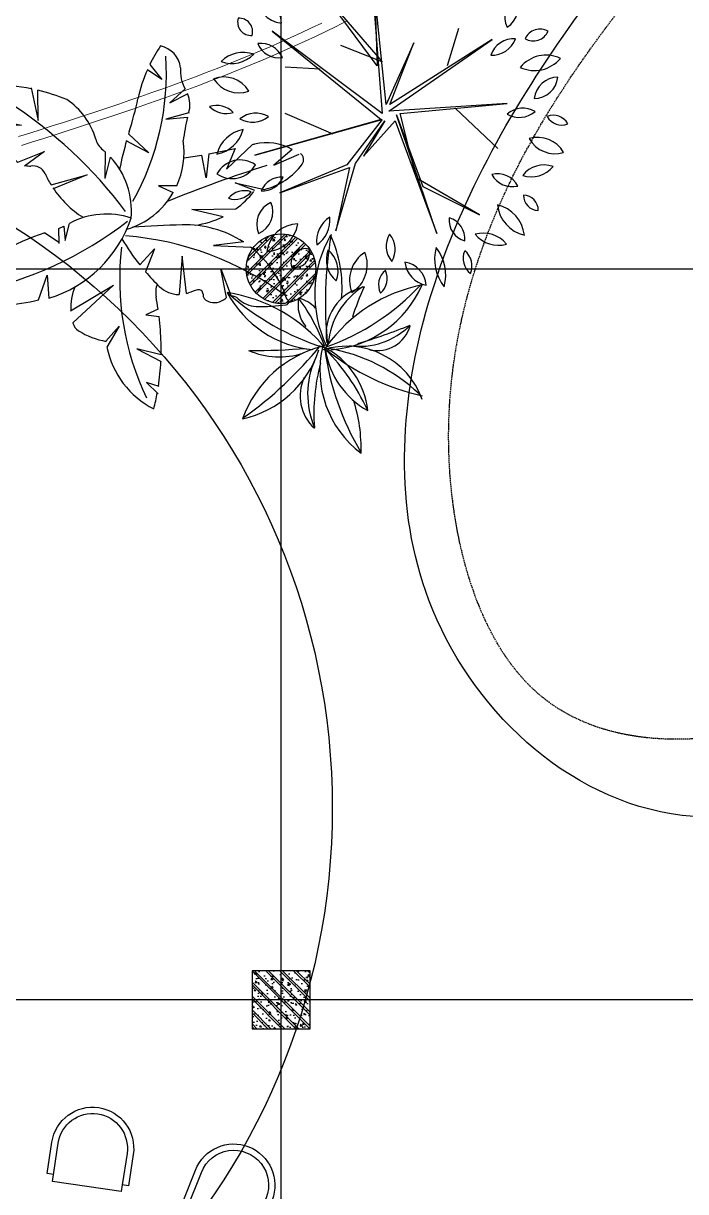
# Model space of a CAD drawing. Header units: millimetres. Extents: x -1030105 to 906887, y -616134 to 1220667.
# Drawn here: x -91212 to -85500, y 528141 to 538209 of the extents above; entities that cross this region are included whole.
import ezdxf
from ezdxf.enums import TextEntityAlignment as Align

# ---------------------------------------------------------------- set-up
doc = ezdxf.new("R2010")
doc.units = ezdxf.units.MM
doc.header["$MEASUREMENT"] = 0
doc.linetypes.add('CENTER', pattern=[2, 1.25, -0.25, 0.25, -0.25])
doc.linetypes.add('DASH', pattern=[0.35, 0.25, -0.1])
for name, color, linetype in [('A-Column', 4, 'Continuous'), ('A-Furniture', 143, 'Continuous'), ('A-Tree', 98, 'Continuous'), ('XR-BC-zColumn$0$LBC - BEACH CLUB - 240809 DG Rev$0$DA-WALL-PATT', 8, 'Continuous')]:
    doc.layers.add(name, color=color, linetype=linetype)
doc.layers.add('A-Door', color=33, linetype='Continuous', lineweight=9)
doc.styles.add('Arial_Bold', font='arialbd.ttf')

# ---------------------------------------------------------------- blocks, each defined once
blk = doc.blocks.new('Diningchair1')
at = {"linetype": 'Continuous'}
blk.add_lwpolyline([(3, -0.5994586622799405), (3.545454545454543, -0.5994586622803748), (3.545454545454543, -3.326731389552603, -1.000000000000042), (-3.545454545454543, -3.326731389552913), (-3.545454545454543, -0.5994586622804366), (-3, -0.5994586622804366), (-3, 0), (3, 0), (3, -3.326731389552853, -1.000000000000009), (-3, -3.326731389552913), (-3, -0.5994586622804366)], format="xyb", dxfattribs=at)
blk = doc.blocks.new('FUR')
at = {"layer": 'A-Furniture'}
blk.add_spline([(-33915.95049999998, 30607.97072861483), (-33944.45049999998, 30609.47072861483), (-37418.45049999998, 29101.97072861483), (-37726.45049999998, 27053.97072861483), (-37216.45049999998, 25232.97072861483), (-37626.45049999998, 21208.97072861483), (-38739.45049999998, 18856.47072861483), (-41860.0081210901, 14803.08198061958), (-43043.24408312602, 12422.28141322406), (-43017.45049999998, 9941.470728614833), (-40833.45049999998, 8086.970728614833), (-38106.95049999998, 9497.470728614833), (-38274.45049999998, 11476.47072861483), (-38397.80660422644, 13212.30405925063), (-37304.95049999998, 13750.47072861483), (-34499.95049999998, 13496.47072861483), (-32540.45049999998, 14865.47072861483), (-32373.95049999998, 19055.97072861483), (-32478.95049999998, 20125.47072861483), (-32317.95049999998, 21223.47072861483), (-30829.45049999998, 21995.47072861483), (-30221.95049999998, 22657.47072861483), (-30468.95049999998, 23962.47072861483), (-31626.45049999998, 24580.47072861483), (-32324.45049999998, 25527.47072861483), (-32040.45049999998, 28028.97072861483), (-32099.45049999998, 29098.47072861483), (-33294.95049999998, 30495.97072861483), (-33915.95049999998, 30607.97072861483)], degree=3, dxfattribs=at)
at = {"layer": 'A-Furniture', "color": 8, "linetype": 'DASH', "ltscale": 50}
blk.add_spline([(-36645.95049999999, 29577.47072861495), (-37284.45049999998, 28277.47072861483), (-36675.95049999998, 26341.97072861483), (-36462.95049999998, 23656.47072861483), (-37614.45049999998, 20052.97072861483), (-40425.45049999998, 16181.97072861483), (-42273.95049999998, 13633.47072861483), (-42830.45049999998, 10963.97072861483), (-42046.95049999998, 9111.970728614833), (-39697.45049999998, 8971.970728614833), (-38257.95049999998, 10282.47072861483), (-39333.95049999998, 12605.97072861483), (-37866.45049999998, 13928.97072861483), (-35697.95049999998, 13970.47072861483), (-34500.45049999998, 13942.47072861483), (-32415.95049999998, 18555.47072861483), (-32463.95049999998, 21915.47072861483), (-30662.95049999998, 22278.97072861483), (-30458.45049999998, 23386.97072861483), (-31963.45049999998, 24633.97072861483), (-33008.95049999998, 26389.97072861483), (-32199.45049999998, 28679.97072861483), (-33338.45049999998, 30307.97072861483), (-34838.45049999998, 30476.97072861483), (-36022.95049999998, 30096.47072861483), (-36645.95049999998, 29577.47072861483)], degree=3, dxfattribs=at)
blk.add_open_spline([(-56447.03599999993, -6097.049467972713), (-55194.80878073322, -4879.432741814177), (-50278.88373038909, -2284.573604768259), (-42421.47772418463, -5454.796933513135), (-32732.45049999998, -11254.02927138517), (-23301.95049999998, -9202.029271385167), (-18023.95049999998, -504.5292713851668), (-16595.45049999998, 8921.470728614833), (-19600.32320915881, 15918.27845925349), (-21321.18391267408, 18705.60147339047), (-21789.72381129679, 19344.96383619693)], degree=3, knots=[32574.7262056019, 32574.7262056019, 32574.7262056019, 32574.7262056019, 37697.74124470179, 48060.13185932349, 55585.25195803288, 69452.98974218499, 76151.42226405158, 84447.8370469563, 94470.7732435007, 98031.73488863441, 98031.73488863441, 98031.73488863441, 98031.73488863441], dxfattribs=at)
at = {"layer": 'A-Furniture', "xscale": 99.99999999999999, "yscale": 99.99999999999999, "zscale": 99.99999999999999}
for p, rotation in [((-45967.08392533188, 4888.768675958971), 171.5057559744546), ((-44822.1570543608, 4591.285482998122), 158.5252818329772)]:
    blk.add_blockref('Diningchair1', p, dxfattribs=dict(at, rotation=rotation))
blk = doc.blocks.new('TƯỜNG NÔI THẤT')
at = {"layer": 'A-Door', "ltscale": 10}
for points in [[(8580.879446118342, 30708.92006122763), (8493.135445245935, 30664.81368165521), (8404.841505398756, 30621.51810026367), (8316.014807661355, 30579.00867421634), (8226.672533118239, 30537.26076067635), (8136.831862853942, 30496.24971680727), (8046.509977952956, 30455.95089977223), (7955.724059499844, 30416.33966673445), (7864.491288579084, 30377.3913748574), (7772.828846275239, 30339.08138130431), (7680.753913672786, 30301.38504323841), (7588.283671856276, 30264.27771782305), (7495.435301910213, 30227.73476222157), (7402.225984919132, 30191.73153359722), (7308.672901967555, 30156.24338911334), (7214.793234139972, 30121.24568593316), (7120.604162520947, 30086.71378122002), (7026.122868194972, 30052.62303213729), (6931.366532246568, 30018.94879584806), (6836.352335760268, 29985.66642951581), (6741.097459820594, 29952.75129030377), (6645.619085512051, 29920.17873537529), (6549.934393919175, 29887.92412189348), (6454.060566126471, 29855.96280702192), (6358.014783218474, 29824.27014792373), (6261.81422627969, 29792.82150176226), (6165.476076394669, 29761.59222570073), (6069.017514647901, 29730.55767690251), (5972.455722123908, 29699.69321253092), (5875.807879907239, 29668.97418974922), (5779.091169082385, 29638.37596572062)], [(5755.045203167785, 29714.64668069989), (5851.669792123881, 29745.21617024648), (5948.203915206337, 29775.8995176726), (6044.630374474684, 29806.72128648125), (6140.931955386652, 29837.70593264932), (6237.091444744219, 29868.87789476768), (6333.091629349365, 29900.2616114273), (6428.915296004066, 29931.88152121904), (6524.545231510288, 29963.76206273388), (6619.964222669994, 29995.92767456255), (6715.155049226363, 30028.40278652415), (6810.100483390066, 30061.2117279456), (6904.783323378637, 30094.37876424775), (6999.186368969269, 30127.92815984029), (7093.292419939215, 30161.88417913311), (7187.084276065681, 30196.271086536), (7280.544737125892, 30231.11314645875), (7373.656601619237, 30266.43462277146), (7466.402661766231, 30302.25972240348), (7558.765794527542, 30338.6125478422), (7650.728901597598, 30375.51719057804), (7742.2748846709, 30412.99774210155), (7833.38664544186, 30451.07829390315), (7924.047085604965, 30489.78293747315), (8014.239106854642, 30529.1357643021), (8103.945605551111, 30569.16084432369), (8193.149594952862, 30609.88215292222), (8281.834213982802, 30651.32365418109), (8369.982604366363, 30693.5093131006)]]:
    blk.add_lwpolyline(points, dxfattribs=at)
blk = doc.blocks.new('C2')
at = {"layer": 'A-Tree', "color": 8}
for centre, radius, start, end in [((597.8066810533492, 647.4478162748856), 512.9644939609045, 150.2411395785226, 205.8089924024951), ((1840.520802863575, 614.663511470193), 1710.013328275341, 170.2399811561488, 186.1147769933549), ((-319.6332879893016, 679.0836772795301), 522.1291424384847, 354.3326332317999, 25.28039436258732), ((-394.1196820032856, -16.28424253803678), 678.7830739472802, 39.14999690914021, 81.38898289978646), ((119.8017681216515, 874.5129376781988), 467.1576890094693, 208.0484010644241, 264.6491229276512), ((339.0637494305702, 477.7074091385002), 205.6003621570023, 101.4267094931179, 190.9876748326544), ((-212.9250783589523, 1393.706720260845), 1033.274465553102, 289.6317747364299, 316.9415872008503), ((678.9583471508013, 29.49553686170839), 671.2071327478785, 101.2486208017848, 143.9898653391894), ((460.7013213895043, 408.7795932609588), 318.5844515836241, 121.9055202391609, 175.1858926215441), ((119.8017681216515, 874.5129376781988), 467.1576890094693, 274.4072576754843, 336.4430840679565), ((1238.200356553214, 234.6638037646771), 1039.70912533752, 154.6853166608095, 162.4500908880103), ((473.6763151883424, 1516.111589349457), 1152.672504959493, 228.5744525952278, 252.384215517872), ((161.3379898599887, 602.3140435382957), 148.8271279052569, 169.1166209036329, 218.9555886236376), ((-17.29247572167515, 489.9658467163681), 144.1551195271773, 42.83736663617832, 76.97863792041294), ((-675.6265686209008, 122.8727199833374), 857.8705761906325, 20.51383794556775, 36.02424014850644), ((278.738285768326, 727.5477068470209), 304.278219035058, 261.6388708216413, 315.6255062312309), ((-362.4759722851959, 2596.584024063079), 2251.977424759328, 286.3355012364549, 292.4150150611594), ((354.8739890010984, 551.3400760767981), 146.7974213737446, 257.3556793837414, 344.3532487187752), ((240.827546373308, -57.77903458592482), 496.9278064683223, 104.1284180658103, 160.1467714826719), ((-321.3298327564044, 547.7226396792103), 446.9018688599547, 282.2423311989974, 341.7320937913137), ((-1212.861913616427, 1507.635573408741), 1708.312600899444, 305.4463593761205, 320.7381539293926), ((-67.36023888764612, 715.2663625454297), 337.6292509965691, 246.7315023999685, 287.3970904032515), ((-189.9491252961816, 3449.078696529206), 3043.983831225277, 269.91002825064, 274.5019943887826), ((553.2720437054159, 318.8653606564039), 446.3301478634169, 166.3602607862572, 232.9473873304876), ((222.8508834598761, 78.65597689687274), 344.823888887098, 19.43419249484991, 107.435705152585), ((-34.96195786917815, 106.5881998699042), 350.9507541514024, 6.507278463115689, 62.36089659900944), ((1308.343660235485, 576.0264644791023), 1192.382886922759, 188.0958949225132, 210.722578142023), ((486.077814778153, 461.5422813013429), 359.2264137293816, 188.5552242675603, 241.3288961956136), ((-509.9640583559885, -226.3472040423658), 903.3571745151023, 24.75992225526024, 44.64727991474892), ((-319.6332879893016, 679.0836772795301), 522.1291424384847, 330.7697376170311, 331.9367160107736), ((776.6502670997143, 1214.233641913161), 1030.057604216278, 231.5416259423199, 257.1763624081367), ((18.22038746716134, -322.4153765899828), 747.4321797232111, 46.14831984268555, 80.37107364285058), ((423.9871086181593, 217.0607059827889), 369.8270333400882, 155.9892964331983, 202.8399613678449), ((921.5218744179001, 133.2178408322507), 840.488187284618, 165.0603950652925, 184.073746994936), ((207.7481049136404, 208.9563885416137), 186.2569995667042, 154.5275994809214, 228.0163014909153), ((-394.1196820032856, -16.28424253803678), 678.7830739472802, 358.2221592825441, 17.85830694949557)]:
    blk.add_arc(centre, radius, start, end, dxfattribs=at)
blk = doc.blocks.new('CAYMB 10')
at = {"layer": 'A-Tree', "color": 8}
for p, q in [((238.715650649654, 579.6182638052269), (176.2852105110796, 621.9426230803365)), ((186.5644689614419, 644.1267185458564), (238.715650649654, 579.6182638052269)), ((-325.4732582218421, 543.3802454902325), (-294.8787547032553, 403.6489095685538)), ((-294.8787547032553, 403.6489095685538), (-296.0700989094476, 533.3855430782423)), ((338.564589164569, 539.16627220792), (273.4787241728045, 478.8985422675032)), ((273.4787241728045, 478.8985422675032), (351.6973314038187, 519.0277307261131)), ((-504.6410117267806, 410.2891123816371), (-367.1667000502202, 382.5110154846916)), ((354.6887124035857, 436.4759908806882), (256.0971874112147, 409.436666262045)), ((256.0971874112147, 409.436666262045), (349.4150796181493, 417.0474113345845)), ((-367.1667000502202, 382.5110154846916), (-497.7112205417216, 381.2806026079925)), ((183.0947374099342, 263.5667217111913), (84.90115182858426, 315.0707048501936)), ((95.00687250689953, 345.8953323567985), (183.0947374099342, 263.5667217111913)), ((-382.8970907971379, 224.2380090198712), (-266.6688206082326, 269.7755907949759)), ((-266.6688206082326, 269.7755907949759), (-353.1145183928893, 206.6125474648434)), ((-5.726964698173106, 153.5171867363388), (-4.586229609965812, 268.6250645958353)), ((429.9125403692451, 155.9008114330354), (410.6450369797385, 254.5554818508099)), ((441.2394350631512, 260.0119577894802), (429.9125403692451, 155.9008114330354)), ((516.8202095194138, 194.1048419061699), (628.9105254643946, 299.2352224754868)), ((555.2693992947607, 282.7517265723436), (516.8202095194138, 194.1048419061699)), ((800.4230135336256, 279.0056476828177), (721.9223257167323, 211.4703137571923)), ((721.9223257167323, 211.4703137571923), (830.1820690810855, 258.7901719139772)), ((-5.726964698173106, 153.5171867363388), (16.58627978124423, 245.8723320083227)), ((-239.0395701728121, 125.7578780322219), (-83.30427484225947, 169.3706028317101)), ((-83.30427484225947, 169.3706028317101), (-230.1945371221227, 108.2228984822286)), ((224.8104241719266, 121.1698715304956), (287.8681593717483, 92.92873885919107)), ((302.5589965510007, 121.1698715304956), (224.8104241719266, 121.1698715304956)), ((639.1660111839155, 102.2385455899639), (555.0595933263976, 135.0622490113601)), ((555.0595933263976, 135.0622490113601), (681.5390205197909, 106.4200763733825)), ((367.3390138906543, 20.45014999277191), (557.821376568143, 22.51869702967815)), ((502.3600309251924, -11.08403195551364), (367.3390138906543, 20.45014999277191)), ((-178.1426882858214, -114.288502944808), (-159.5715427216055, -40.07258242834359)), ((-204.9676791954407, -122.5347193139023), (-266.8714977428608, -81.30365087109385)), ((-204.9676791954407, -61.71889313741121), (-183.3013383952493, -52.44190028059529)), ((-204.196477882826, -127.3310654973029), (-204.9676791954407, -61.71889313741121)), ((-183.3013383952493, -52.44190028059529), (-178.1426882858214, -114.288502944808)), ((143.0218579590146, -218.2304025689373), (207.4288874103659, -149.7314513499732)), ((207.4288874103659, -149.7314513499732), (167.9309039485815, -248.3851391418721)), ((592.8495588197547, -119.3980054862914), (461.1993036085332, -135.8390776687302)), ((461.1993036085332, -135.8390776687302), (620.7195718503935, -142.2139893168933)), ((325.6233271286619, -180.9892968822387), (312.6852061285172, -346.4441596715478)), ((344.8166955182969, -342.6124404388829), (325.6233271286619, -180.9892968822387)), ((492.4860668478213, -236.5587992064538), (537.8115905059676, -353.2512321577524)), ((517.8181643989083, -359.7277302780421), (492.4860668478213, -236.5587992064538)), ((-292.6647569071356, -369.9211299706367), (-256.5541889067972, -263.7511294005672)), ((-256.5541889067972, -263.7511294005672), (-248.3003521786304, -362.705690089264)), ((-154.7948591960012, -416.325845527288), (30.13723149732687, -306.0206752118538)), ((30.13723149732687, -306.0206752118538), (-145.4918600437231, -469.1739831443992)), ((222.3969005242834, -408.9304565185448), (169.1895109322213, -434.5251517113065)), ((169.1895109322213, -434.5251517113065), (226.6550938068394, -441.4842379083857)), ((-3.263954783440568, -548.2255597366602), (54.47138149777311, -483.1484652950312)), ((54.47138149777311, -483.1484652950312), (2.097332070159609, -573.529118141334)), ((130.9501344540622, -580.3950924625387), (235.0827775355865, -635.3031904057134)), ((235.6481149397878, -606.5453954523546), (130.9501344540622, -580.3950924625387)), ((172.6658212160692, -726.2650370134506), (223.3993703480519, -774.2839783391682)), ((227.2855263771635, -743.4153645457118), (172.6658212160692, -726.2650370134506))]:
    blk.add_line(p, q, dxfattribs=at)
for centre, radius, start, end in [((779.4988287719461, 355.9101373694721), 659.2722902632004, 146.0189635815314, 154.0763021309827), ((209.9180833415012, 616.2268724779133), 110.5597618613785, 7.543113912344272, 78.04736568714452), ((-871.4777567913261, 608.5862301258021), 1129.855552588643, 330.67245302648, 3.641032922973614), ((779.4988287719461, 355.9101373694721), 659.2722902632004, 156.201305661175, 167.6168316650024), ((478.4198393823172, 616.0173225902254), 159.5793688367412, 174.706298392514, 208.7889803306433), ((-221.7666346176411, 462.5324904182926), 287.6582760387117, 161.2205659913778, 190.4639080002395), ((-484.4715234372707, -269.5221160924993), 824.7155909276798, 78.82497402445534, 90.66972910121446), ((-484.4715234372707, -269.5221160924993), 824.7155909276798, 67.69490835147803, 76.79451232428683), ((236.755102414405, 470.2114022054593), 122.6638091375199, 344.0084059050306, 22.93603431214617), ((-1459.690843628166, -1138.771680419974), 1923.468895043192, 36.70351893037481, 57.46954700200074), ((-338.8007119102695, 239.5967835061019), 304.0756695246674, 15.84499370040856, 56.61069613927844), ((-1542.902939352862, 865.8081009959569), 1718.446344457842, 342.7300337644285, 347.6168316650025), ((1039.005968139434, 240.2970391763374), 711.882214688397, 165.6238916327764, 173.8497337395827), ((1039.005968139434, 240.2970391763374), 711.882214688397, 164.0084059050306, 164.110091381332), ((-221.7666346176411, 462.5324904182926), 287.6582760387117, 196.4070659168597, 234.1870524300158), ((1704.152454995899, -143.6701514924644), 1681.908795261614, 162.7300337644285, 163.0792001669171), ((41.96888153787586, 347.6667464350467), 91.73312292712151, 195.8449937004085, 230.5605807165402), ((1704.152454995899, -143.6701514924644), 1681.908795261614, 164.0749999253743, 168.4283775462131), ((-12.67507818593003, 267.2108032992692), 347.4197398351678, 335.1427602876785, 8.16711169028393), ((690.6355624774296, 85.37655267835362), 222.5882091254535, 60.44681838818225, 103.548294695203), ((-231.766255730181, 14.88319813268026), 339.1680436945305, 47.95141662230789, 50.56058071654016), ((-209.9366539784678, 3822.649371958105), 3621.659239046866, 278.6352431112115, 279.8664868686059), ((-209.9366539784678, 3822.649371958105), 3621.659239046866, 280.358138861941, 282.1977283526998), ((-209.9366539784678, 3822.649371958105), 3621.659239046866, 283.3980360557906, 283.548294695203), ((817.511440649323, 234.4921467081294), 32.59454687060725, 323.1476556933032, 55.43795290225658), ((-320.7347799850104, 322.0762417442747), 115.8636308787558, 233.2324526345538, 237.5887007438244), ((-320.7347799850104, 322.0762417442747), 115.8636308787558, 255.9290285283741, 267.0909563796757), ((-315.6195761270646, 151.8575429006014), 55.60237919803038, 24.20546519525691, 101.4053945023518), ((-231.766255730181, 14.88319813268026), 339.1680436945305, 354.6007765778234, 42.92545712248191), ((2261.033439234685, -4819.460737201036), 5267.70064518032, 107.3413043199353, 112.3058230292931), ((607.9519777596288, 391.5614522692631), 294.4837128093322, 284.4707032040494, 323.1476556933032), ((128.8901085334655, 351.6790820074966), 431.7552997689148, 204.2054651952569, 211.5513251737923), ((128.8901085334655, 351.6790820074966), 431.7552997689148, 213.4357366631786, 237.8386598974236), ((-12.67507818593003, 267.2108032992692), 347.4197398351678, 286.683821417299, 329.8909765086365), ((329.4013005118468, 336.9554401499918), 388.6466217139611, 305.996232287867, 321.8459668997995), ((0, -337.7482491607079), 337.7482491607315, 71.72741072522271, 118.1939077791721), ((-895.072876284481, 1238.599255244713), 1606.842570017603, 281.5142955742673, 307.8151157708742), ((-406.6215687962249, 153.821227927343), 540.2459298013857, 287.0408817533136, 341.5637966210982), ((483.4170424840122, -5395.586750178481), 5351.501479308205, 91.68041618368886, 93.97711696796304), ((339.9329093026463, -504.7281531734043), 458.5386230856771, 57.07131363646801, 91.68041618368886), ((329.4013005118468, 336.9554401499918), 388.6466217139611, 277.773074949076, 296.4251469481378), ((-8.812954175969935, -908.2365988525562), 866.563070171323, 107.2231083180989, 135.0206824451704), ((-19.67628685309319, -1417.423136411293), 1327.183343981249, 53.45551872566639, 85.59402888639943), ((1238.604113080713, -281.7090184199624), 1181.896966314566, 173.2496747741793, 205.5926878717474), ((915.3737261515053, 394.3985224193311), 985.8202716685598, 210.5658740579717, 218.4214248434757), ((339.9329093026463, -504.7281531734043), 458.5386230856771, 17.51489595105737, 52.24029725564014), ((915.3737261515053, 394.3985224193311), 985.8202716685598, 220.69477463243, 225.7555748056288), ((-587.1989607803844, -330.2680094094248), 48.89684057720707, 135.0206824451704, 258.4069812984008), ((312.6159168867161, -337.5196654610336), 100.6384510239315, 159.0815244804994, 190.5200611703198), ((79.12071815130184, -404.8095753640519), 233.6527065375773, 157.0771258813028, 182.7473181073303), ((312.7370421675732, -224.3457737795543), 122.0983968953165, 225.7555748056288, 269.9756754678196), ((312.7370421675732, -224.3457737795543), 122.0983968953165, 285.2068583583672, 289.7368665715742), ((651.7176895141893, -1169.165985498577), 881.6909792928842, 107.1012602260706, 109.7368665715743), ((397.8620837506605, -344.0600182445487), 18.41667423347537, 357.8127589799344, 107.1012602260706), ((448.4678145552462, -345.9928085939027), 32.22595276001595, 177.8127589799344, 248.0460523007279), ((-462.6810181882756, 308.0949123103055), 699.0073552476517, 259.5557244193585, 284.0769776521867), ((-1074.81847715273, -595.1679378441186), 1310.515980647398, 8.169963742111003, 10.52006117031982), ((464.4035032119573, -306.4591387975961), 74.85056091692964, 248.0460523007279, 310.8614180743947), ((539.8669704514614, -393.6951788552105), 40.49614069499967, 122.9882373665325, 130.8614180743947), ((539.8669704514614, -393.6951788552105), 40.49614069499967, 45.32380455527569, 92.90929492024217), ((648.6469490672171, -283.678668439039), 114.2188111092727, 225.3238045552756, 268.3173632320293), ((667.6692234594229, 363.8661339700921), 762.0429524085476, 268.3173632320293, 278.1257358594557), ((773.6529619407229, -378.4241003859788), 12.22474454553995, 278.1257358594557, 73.06873538917671), ((-1074.81847715273, -595.1679378441186), 1310.515980647398, 1.755641354297249, 6.734550152070574), ((79.12071815130184, -404.8095753640519), 233.6527065375773, 195.9900497176004, 196.058939603915), ((-89.8212527618889, -453.44103992905), 57.85051974295094, 196.058939603915, 237.7317177395325), ((56.72459466154396, -221.3440656791208), 332.3403936053967, 237.7317177395325, 259.8030533806472), ((379.0376141950837, -497.4245712160482), 384.5463279646863, 191.4146135001872, 242.8877097801719), ((-768.0439603001578, -588.8147328672349), 1003.695456758675, 358.9899712243594, 1.929659337987232), ((-768.0439603001578, -588.8147328672349), 1003.695456758675, 351.2018494907206, 357.3602215140918), ((-768.0439603001578, -588.8147328672349), 1003.695456758675, 345.5238759625545, 349.5865213171726)]:
    blk.add_arc(centre, radius, start, end, dxfattribs=at)
blk = doc.blocks.new('12PPLT11')
at = {"color": 0, "linetype": 'ByBlock'}
for p, q in [((-0.04409608227797435, 0.3483338719713629), (-0.0159519989446153, -0.0034782946952987)), ((-0.03706008227789681, 0.334261371971337), (-0.03002408227791875, 0.127864871971326)), ((-0.005397998944658866, 0.02114853863798771), (-0.03706008227789681, 0.334261371971337)), ((-0.1695719156113071, 0.3166707053046594), (-0.0159519989446153, 0.1384192053046434)), ((-0.03002408227791875, 0.127864871971326), (-0.1695719156113071, 0.3166707053046594)), ((0.1635491677220671, 0.1290376219713494), (0.1940385843887569, 0.2310631219712889)), ((-0.3185010822779759, 0.2228541219713236), (-0.01946999894460077, -0.01989621136198139)), ((-0.0159519989446153, -0.0034782946952987), (-0.3185010822779759, 0.2228541219713236)), ((0.001638084388794425, 0.003557955304671623), (0.2865970843887453, 0.200572705304694)), ((0.2865970843887453, 0.200572705304694), (0.005156084388772797, 0.02114853863798771)), ((-0.0159519989446153, 0.1384192053046434), (-0.1297010822779612, 0.1841547886379828)), ((0.07082566772203336, 0.19119103863801), (-0.005397998944658866, 0.02114853863798771)), ((0.005156084388772797, 0.02114853863798771), (0.07082566772203336, 0.19119103863801)), ((-0.1870794156112652, 0.1184832053046989), (-0.283238415611315, 0.1243467886380358)), ((0.3276405010553916, 0.02466662197130631), (0.001638084388794425, 0.003557955304671623)), ((0.03330016772201816, -0.0034782946952987), (0.3276405010553916, 0.02466662197130631)), ((0.1846572510553486, 0.01176687197136062), (0.3019243343886799, -0.0996402946953765)), ((-0.3665805822779404, -0.1172309613619973), (-0.0159519989446153, -0.01989621136198139)), ((-0.01946999894460077, -0.01989621136198139), (-0.3665805822779404, -0.1172309613619973)), ((-0.1507265822779047, -0.05976829469537392), (-0.283238415611315, -0.0034782946952987)), ((-0.0159519989446153, -0.01989621136198139), (-0.1132836656112204, -0.1442032113619689)), ((-0.08983024894462233, -0.1406850446953172), (-0.008915998944651449, -0.02341437802863311)), ((-0.0675494989445724, -0.1207490446953727), (0.01922808438871471, -0.02341437802863311)), ((-0.008915998944651449, -0.02341437802863311), (-0.0675494989445724, -0.1207490446953727)), ((0.01922808438871471, -0.02341437802863311), (0.1341498343887295, -0.3330090446953307)), ((0.02274616772206173, -0.006996461362007267), (0.09545175105541404, -0.2040112946953059)), ((0.1341498343887295, -0.3330090446953307), (0.02274616772206173, -0.006996461362007267)), ((0.0778616677221251, -0.1805571280286813), (0.03330016772201816, -0.0034782946952987)), ((-0.1132836656112204, -0.1442032113619689), (-0.2973929989445878, -0.2216018780286504)), ((-0.2973929989445878, -0.2216018780286504), (-0.1062476656112494, -0.1512394613619676)), ((-0.1437730822779031, -0.3259727946953035), (-0.08983024894462233, -0.1406850446953172)), ((-0.1062476656112494, -0.1512394613619676), (-0.1437730822779031, -0.3259727946953035)), ((0.2514169177220467, -0.2814099613620158), (0.0778616677221251, -0.1805571280286813)), ((0.09545175105541404, -0.2040112946953059), (0.2514169177220467, -0.2814099613620158))]:
    blk.add_line(p, q, dxfattribs=at)
for centre, radius, start, end in [((0.05434758438878617, 0.4430904553046844), 0.05243733333333332, 125.4093320015279, 202.7100879987564), ((-0.024407165611251, 0.4655842053046513), 0.05243733333333332, 305.409332001528, 22.71008799875637), ((-0.08176558227796704, 0.420931788638029), 0.08348141666666667, 149.4737229994703, 231.7585849989431), ((-0.2053491656113238, 0.3977677053046307), 0.08348141666666667, 329.4737229994703, 51.7585849989431), ((-0.02436366561131109, 0.4785027053046633), 0.08172058333333332, 192.3059549989146, 259.6848969995538), ((-0.1188395822779285, 0.3806856219713097), 0.08172058333333332, 12.30595499891467, 79.68489699955371), ((0.1814316677221086, 0.3992276219713347), 0.1137750833333333, 133.8116859996644, 194.3077339994046), ((-0.007579748944635867, 0.4532126219713177), 0.1137750833333333, 313.8116859996644, 14.3077339994046), ((0.2617562510554379, 0.4217917886380178), 0.1143496666666667, 163.4642289982347, 212.7905639989496), ((0.05600716772210035, 0.3924089553046883), 0.1143496666666667, 343.4642289982347, 32.79056399894964), ((-0.1878847489446116, 0.4071567053046294), 0.04510308333333333, 146.8150689989245, 244.0193430010408), ((-0.2453901656112905, 0.3912984553046215), 0.04510308333333333, 326.8150689989245, 64.01934300104078), ((0.04495741772211659, 0.3605282886380223), 0.06638033333333333, 145.5247849991495, 220.8327339997949), ((-0.05998941561131232, 0.3546998719712917), 0.06638033333333333, 325.5247849991495, 40.83273399979491), ((0.200975001055447, 0.4205376219713344), 0.0671975, 284.1003569999932, 348.4650159990404), ((0.2831860843887171, 0.3419275386379752), 0.0671975, 104.1003569999932, 168.4650159990404), ((0.3598354177220173, 0.250708288638009), 0.1178019166666666, 100.3005050002654, 160.4476489979855), ((0.2277621677220623, 0.40603612197134), 0.1178019166666666, 280.3005050002654, 340.4476489979855), ((-0.2833924156112744, 0.3263592886380025), 0.081791, 183.318928997754, 263.1903649993824), ((-0.3747442489445802, 0.2404101219713652), 0.081791, 3.318928997754036, 83.1903649993824), ((-0.2939323322779117, 0.2921076219713541), 0.05821033333333332, 25.45365099960478, 116.6851970002433), ((-0.2675138322779276, 0.3691355386380337), 0.05821033333333332, 205.4536509996048, 296.6851970002433), ((-0.1574909156112199, 0.326555455304657), 0.05570899999999999, 168.8066020017208, 257.6390980000355), ((-0.224065748944561, 0.2829521219713342), 0.05570899999999999, 348.8066020017208, 77.6390980000354), ((0.2086239177220932, 0.2974604553047016), 0.05733175, 103.8913860003663, 198.9039470001594), ((0.1406201677220906, 0.3345408719713419), 0.05733175, 283.8913860003663, 18.90394700015941), ((0.3845051677220681, 0.2631555386379887), 0.06404974999999999, 122.5817349989141, 207.1799880000926), ((0.2930371677221117, 0.2878682053046759), 0.06404974999999999, 302.5817349989142, 27.17998800009267), ((-0.3769142489445656, 0.2481650386380068), 0.03687258333333333, 163.4933460002688, 274.4697340005599), ((-0.409393665611212, 0.2218811219713643), 0.03687258333333333, 343.4933460002688, 94.46973400055995), ((0.4176426677220206, 0.1840275386380199), 0.04460749999999999, 59.98145399876235, 155.6675900021344), ((0.3454191677220635, 0.1362267886379982), 0.06633966666666666, 86.02821899989966, 161.3697620011935), ((0.2871507510553784, 0.2235999553046781), 0.06633966666666666, 266.0282189998997, 341.3697620011936), ((0.399313917722111, 0.2410311219713037), 0.04460749999999999, 239.9814539987623, 335.6675900021344), ((-0.3989077489445663, 0.08020112197135632), 0.08471958333333332, 69.72013800043797, 135.6489100009364), ((-0.3491485822779623, 0.1264337886379963), 0.06314383333333333, 22.57230599832171, 98.33354300052417), ((-0.2999935822779207, 0.213148538637995), 0.06314383333333333, 202.5723059983217, 278.3335430005242), ((-0.4301238322778929, 0.2188924553046832), 0.08471958333333332, 249.720138000438, 315.6489100009364), ((0.4344767510553993, 0.0653373719713386), 0.09187275, 64.73526299976963, 140.5781150001319), ((0.4027173343887398, 0.2067636219713336), 0.09187275, 244.7352629997696, 320.5781150001318), ((-0.4516179989445845, 0.01732262197131718), 0.07996766666666667, 30.9482359987117, 110.5783939994005), ((0.4672332510553971, 0.03076528863800831), 0.06592175, 90.25287399973678, 173.5220829983265), ((0.4014415010553876, 0.1041237053046871), 0.06592175, 270.2528739997368, 353.5220829983265), ((-0.4111429156113218, 0.1333121219713576), 0.07996766666666667, 210.9482359987117, 290.5783939994005), ((-0.4458463322779451, 0.05967703863802853), 0.06300191666666666, 224.2576500004793, 288.5926609999777), ((-0.4708814156113021, -0.04400487802865882), 0.06300191666666666, 44.25765000047925, 108.5926609999777), ((0.3703698343887254, -0.05344996136199143), 0.06502333333333332, 58.87476399947934, 131.2135239983133), ((0.3611393343887812, 0.05112703863801471), 0.06502333333333332, 238.8747639994794, 311.2135239983133), ((-0.3733484989445515, 0.04283153863798361), 0.06992266666666666, 240.5094850007264, 309.2919899988486), ((-0.3634898322778781, -0.07214696136196608), 0.06992266666666666, 60.50948500072646, 129.2919899988486), ((0.4770610843887724, 0.009814455304649528), 0.04464991666666666, 208.1981359996358, 292.1917869995008), ((0.4545749177220912, -0.05262612802863487), 0.04464991666666666, 28.19813599963577, 112.1917869995009), ((-0.3813518322779075, -0.1379567946952989), 0.09234183333333335, 100.8761590000109, 165.4479129982681), ((-0.4881549156112897, -0.02407187802867838), 0.09234183333333335, 280.8761590000109, 345.447912998268), ((0.4592742510553762, -0.03232529469534029), 0.08137058333333333, 209.1951969987626, 286.7189009994869), ((0.4116491677220964, -0.1499477113620458), 0.08137058333333333, 29.19519699876264, 106.7189009994869), ((-0.4068282489446347, -0.2036111280286832), 0.07279833333333333, 54.97446300017218, 151.3792250010594), ((-0.4289492489446047, -0.109125711361969), 0.07279833333333333, 234.9744630001721, 331.3792250010594), ((0.4293947510553835, -0.2198573780286779), 0.07530733333333332, 71.37116599942652, 141.7535400009083), ((0.3943076677220461, -0.1018769613620236), 0.07530733333333332, 251.3711659994265, 321.7535400009083), ((-0.3462229156112855, -0.1535553780286705), 0.06249758333333334, 267.1724340003306, 337.236468999614), ((-0.2916762489445546, -0.2401590446953321), 0.06249758333333334, 87.17243400033057, 157.236468999614), ((0.3003038343887283, -0.2335269613619744), 0.06442966666666666, 28.80716499953392, 103.9198800004392), ((0.3412605843886993, -0.1399431280286763), 0.06442966666666666, 208.8071649995339, 283.9198800004392), ((-0.3944963322779813, -0.2736659613620134), 0.05835274999999999, 71.81924599980185, 140.0817599987332), ((-0.421043582277882, -0.1807817113619876), 0.05835274999999999, 251.8192459998019, 320.0817599987332), ((-0.296434582277918, -0.307076711362015), 0.06498733333333333, 113.47529200124, 203.4559599996687), ((-0.3819396656112986, -0.2733360446953554), 0.06498733333333333, 293.47529200124, 23.45595999966874), ((0.396700584388789, -0.2431779613619938), 0.0967875, 186.54868600067, 256.8911319995395), ((0.2785930010553557, -0.3484816280286509), 0.0967875, 6.54868600067002, 76.89113199953944), ((0.4147226677221241, -0.2277722946953702), 0.04222583333333333, 179.2557220021193, 267.6286589995032), ((0.3707532510553548, -0.2694134613619781), 0.04222583333333333, 359.2557220021192, 87.62865899950317), ((-0.1170221656112673, -0.3550754613619915), 0.07992766666666666, 122.8873140000795, 186.7253339983677), ((-0.2397997489446198, -0.2973172946953753), 0.07992766666666666, 302.8873140000795, 6.725333998367705), ((-0.3360968322779172, -0.2936292946953358), 0.08883749999999999, 271.6327640001786, 352.0267889979866), ((-0.2455868322779224, -0.3947534613619723), 0.08883749999999999, 91.63276400017855, 172.0267889979866), ((0.2261086677220874, -0.2966867113619855), 0.05859191666666665, 173.6499809978664, 254.651444999303), ((0.1523675010554371, -0.346708544695332), 0.05859191666666665, 353.6499809978664, 74.651444999303), ((0.05743191772206302, -0.3677345446953382), 0.06279416666666666, 148.7876610017853, 221.5977109985612), ((-0.0432319156112726, -0.3768827113619864), 0.06279416666666666, 328.7876610017854, 41.5977109985612), ((0.3027370010554549, -0.2848042946953342), 0.08059875, 218.6962139995009, 286.2415449998232), ((0.2623744177220715, -0.4125760446952995), 0.08059875, 38.6962139995009, 106.2415449998232), ((-0.2261904989445611, -0.4156024613619707), 0.04104691666666667, 76.54190600001937, 193.4774259998473), ((-0.2565539989445824, -0.3852491280286472), 0.04104691666666667, 256.5419060000193, 13.4774259998473), ((-0.09402816561123473, -0.4049786280286582), 0.07587533333333334, 159.1169870000139, 230.3606239999304), ((-0.2133241656113043, -0.4363617113620251), 0.07587533333333334, 339.1169870000139, 50.36062399993038), ((-0.01558799894461771, -0.4613768780286875), 0.09055483333333332, 122.1169889999252, 201.7275270020464), ((-0.147852748944608, -0.4182029613620273), 0.09055483333333332, 302.1169889999251, 21.72752700204642), ((0.2511479177220437, -0.4026752113620091), 0.1233375833333333, 165.2071099987095, 218.3217489999709), ((0.0351348343887139, -0.4476627113619998), 0.1233375833333333, 345.2071099987095, 38.32174899997089), ((0.2598737510553448, -0.4013252113620354), 0.05361883333333333, 156.775419000459, 231.2879719996091), ((0.1770663343887691, -0.4220201280286631), 0.05361883333333333, 336.7754190004591, 51.28797199960912), ((0.1166494177221082, -0.4051363780286863), 0.07050225, 185.3195600014627, 260.4189679995899), ((0.03471625105544263, -0.4811915446953492), 0.07050225, 5.319560001462722, 80.41896799958994), ((0.02581150105539365, -0.4742419613620257), 0.05212266666666666, 129.7475050001382, 206.0709009984855), ((-0.05433524894465336, -0.457073461361972), 0.05212266666666666, 309.7475050001382, 26.07090099848551)]:
    blk.add_arc(centre, radius, start, end, dxfattribs=at)
blk = doc.blocks.new('CÂY')
at = {"layer": 'A-Tree', "color": 8, "ltscale": 10}
for name, p, xscale, yscale, zscale in [('12PPLT11', (1127.402831357016, 28331.04690458707), 3136, 3136, 3136), ('CAYMB 10', (-1301.025668890259, 27454.22111313976), 2, 2, 2), ('C2', (325.3208911623078, 25468.30491741677), 2, 2, 2)]:
    blk.add_blockref(name, p, dxfattribs=dict(at, xscale=xscale, yscale=yscale, zscale=zscale))
blk = doc.blocks.new('BỐ TRÍ LAY OUT')
at = {"layer": 'A-Door', "color": 3}
blk.add_blockref('TƯỜNG NÔI THẤT', (-3527.35200127693, 2876.376295813126), dxfattribs=at)
at = {"layer": 'A-Furniture', "color": 3}
for name, p in [('CÂY', (4286.75486311756, 4469.288343299762)), ('FUR', (48783.7433631176, 18654.71482977469))]:
    blk.add_blockref(name, p, dxfattribs=at)
blk = doc.blocks.new('*U1486')
at = {"color": 8, "linetype": 'CENTER', "ltscale": 500}
blk.add_line((-6392.643045294039, 7811.817619178139), (-6055.4829418041, 7811.817619178139), dxfattribs=at)
at = {"style": 'Arial_Bold'}
blk.add_attdef('TRUC', text='', height=2.5, dxfattribs=at).set_placement((-6401.947800032925, 7811.817619178007), align=Align.MIDDLE_CENTER)
blk = doc.blocks.new('*U1487')
at = {"color": 8, "linetype": 'CENTER', "ltscale": 500}
blk.add_line((-6401.947800033063, 7821.122373916886), (-6401.947800033064, 8224.897619178022), dxfattribs=at)
at = {"style": 'Arial_Bold'}
blk.add_attdef('TRUC', text='', height=2.5, dxfattribs=at).set_placement((-6401.947800032925, 7811.817619178007), align=Align.MIDDLE_CENTER)
blk = doc.blocks.new('TRỤC')
at = {"color": 0, "xscale": 199.9999999999901, "yscale": 199.9999999999901, "zscale": 199.9999999999901}
for name, p in [('*U1487', (1292989.560006554, -1575802.327948784)), ('*U1486', (1270336.330398289, -1530863.52383555)), ('*U1486', (1270336.330398289, -1537162.025534922))]:
    blk.add_blockref(name, p, dxfattribs=at)
blk = doc.blocks.new('KIẾN TRÚC')
h = blk.add_hatch(color=9)
h.dxf.hatch_style = 1
edge = h.paths.add_edge_path(flags=16)
edge.add_line((62281.95049999998, 27412.02927138517), (55232.82389649404, 27412.02927138505))
edge.add_arc((32545.50878812408, 30716.66293956665), 22926.72829924391, 284.53695158247865, 351.7125813344091, ccw=False)
edge.add_line((38300.21700792988, 8523.911784915952), (13217.51784992669, 8523.911784910597))
edge.add_arc((23753.10182550838, 24110.84943410289), 18813.58963585476, 227.7677182561868, 235.9442986410003, ccw=False)
edge.add_arc((7788.819823088517, 12733.3910908635), 4187.039666959467, 236.0590124962323, 322.4360737019827, ccw=False)
edge.add_arc((13873.5970987339, 18503.25729619298), 12505.26566685072, 190.8327360748526, 227.6605687844487, ccw=False)
edge.add_arc((25477.52443721271, 20792.18331255531), 24332.69085544715, 180.6832153365221, 190.991126688788, ccw=False)
edge.add_arc((3282.93561756362, 20557.21277457592), 2137.084471138149, 101.08076224722828, 181.479400931386, ccw=False)
edge.add_line((2872.204064266523, 22654.45611475036), (4986.06665855035, 23013.11448664329))
edge.add_arc((28039.69241930227, 24288.4119512235), 23088.87273861522, 153.2014320220877, 183.1663029992741, ccw=False)
edge.add_arc((10232.26976538847, 40544.64471371844), 6483.106001901682, 182.8401094538115, 244.3962742115525, ccw=False)
edge.add_arc((-6425.00274742386, 39970.86676714511), 10185.26120742048, 1.420812516492314, 26.70695635716553)
edge.add_arc((10590.58143904217, 49414.25633883046), 9292.69259551461, 144.7133172211654, 211.5754885360199, ccw=False)
edge.add_arc((-12326.15115191392, 64090.21360378864), 17935.64217367859, 328.7375359512051, 356.1899532233969)
edge.add_arc((16735.32676788772, 62308.59922571364), 11181.04393981935, 84.1243873636841, 176.9761863570094, ccw=False)
edge.add_arc((20708.98128665387, 99752.52490135818), 26473.21942281876, 263.8653720447036, 288.4869561324928)
edge.add_arc((35667.35201082098, 54479.70646712999), 21207.13938727637, 73.35106851793267, 108.03023985438841, ccw=False)
edge.add_arc((44765.46109434243, 84516.17499720305), 10177.42256554817, 252.7258710955127, 285.7130125077479)
edge.add_arc((49658.99676799333, 68415.98596348311), 6655.601145545619, 49.49953772748103, 108.7311152981473, ccw=False)
edge.add_arc((48035.04809900769, 66009.84854850778), 9545.540963997893, -2.328829575281418, 51.46764420018991, ccw=False)
edge.add_line((57572.70516659174, 65621.96975748474), (49483.50000000001, 65623.9117849106))
edge.add_line((49483.50000000001, 65623.9117849106), (62281.95049999965, 65623.9117849191))
edge.add_line((62281.95049999965, 65623.9117849191), (62281.95049999998, 27412.02927138517))
h.paths.add_polyline_path([(0, 77895.5), (64428.50000000001, 77895.5), (64428.50000000001, -0.577250000089407), (-1.792749999687658, 0.577250000089407)])
at = {"color": 3}
blk.add_blockref('TRỤC', (5188.757962470409, 8718.304113260703), dxfattribs=at)
blk = doc.blocks.new('*U1464')
at = {"layer": 'XR-BC-zColumn$0$LBC - BEACH CLUB - 240809 DG Rev$0$DA-WALL-PATT'}
h = blk.add_hatch(dxfattribs=at)
h.set_pattern_fill('1BT-01', color=256, scale=20, pattern_type=2)
h.set_pattern_definition([(49.99999999999999, (0, 0), (143.4520365201507, -12.55042699651902), [15, -165]), (355, (0, 0), (-27.7502667226, 150.4384267400024), [12, -132]), (100.4514, (11.954336, -1.045868), (115.7018763428043, 137.8879084121907), [12.748038, -140.2284224]), (46.18420000000001, (0, 40), (213.4482097251289, -33.10380286580362), [22.5, -247.5]), (96.6356, (17.787349, 37.2413386), (186.9325411097407, 194.8235741800883), [19.1220576, -210.3426]), (351.1842, (0, 40), (186.9323890267254, 194.8237201850649), [18, -198]), (21, (20, 30), (119.3814104236923, -80.52377813306776), [15, -165]), (326.0000000000001, (20, 30), (48.66306638431634, 145.0300090093706), [12, -132]), (71.4514, (29.9484466, 23.2896788), (168.044525716298, 64.50609934199048), [12.748038, -140.2284224]), (37.50000000000001, (0, 0), (2.431971063458134, 66.5787707662623), [0, -130.4, 0, -134, 0, -132.5]), (7.499999999999999, (0, 0), (52.61390748842972, 78.88234237647205), [0, -76.39999999999999, 0, -127.4, 0, -50.5]), (327.5, (-44.6, 0), (106.7644872344818, -4.510974346875951), [0, -50, 0, -156, 0, -207]), (317.5, (-64.6, 0), (116.6372338684772, 20.02099646646354), [0, -65, 0, -103.6, 0, -147]), (45, (0, 0), (-60.10407640085654, 60.10407640085654), []), (45, (0, 24.5), (-60.10407640085654, 60.10407640085654), [])])
h.paths.add_polyline_path([(6.123233995736766e-15, 0), (500, 0), (500, 500), (6.123233995736766e-15, 500)])
at = {"color": 0}
blk.add_lwpolyline([(6.123233995736766e-15, 0), (500, 0), (500, 500), (6.123233995736766e-15, 500)], close=True, dxfattribs=at).dxf.unprotected_set("ltscale", 0)
blk = doc.blocks.new('cot tang tren')
h = blk.add_hatch()
h.set_pattern_fill('1BT-01', color=8, scale=20, pattern_type=2)
h.set_pattern_definition([(49.99999999999999, (0, 0), (143.4520365201507, -12.55042699651902), [15, -165]), (355, (0, 0), (-27.7502667226, 150.4384267400024), [12, -132]), (100.4514, (11.95433599999524, -1.045868000015616), (115.7018763428043, 137.8879084121907), [12.748038, -140.2284224]), (46.18420000000001, (0, 40), (213.4482097251289, -33.10380286580362), [22.5, -247.5]), (96.6356, (17.78734900000563, 37.24133859999711), (186.9325411097407, 194.8235741800883), [19.1220576, -210.3426]), (351.1842, (0, 40), (186.9323890267254, 194.8237201850649), [18, -198]), (21, (20, 30), (119.3814104236923, -80.52377813306776), [15, -165]), (326.0000000000001, (20, 30), (48.66306638431634, 145.0300090093706), [12, -132]), (71.4514, (29.94844659999944, 23.28967879997799), (168.044525716298, 64.50609934199048), [12.748038, -140.2284224]), (37.50000000000001, (0, 0), (2.431971063458134, 66.5787707662623), [0, -130.4, 0, -134, 0, -132.5]), (7.499999999999999, (0, 0), (52.61390748842972, 78.88234237647205), [0, -76.39999999999999, 0, -127.4, 0, -50.5]), (327.5, (-44.60000000000582, 0), (106.7644872344818, -4.510974346875951), [0, -50, 0, -156, 0, -207]), (317.5, (-64.60000000000582, 0), (116.6372338684772, 20.02099646646354), [0, -65, 0, -103.6, 0, -147]), (45, (0, 0), (-60.10407640085654, 60.10407640085654), []), (45, (0, 24.5), (-60.10407640085654, 60.10407640085654), [])])
edge = h.paths.add_edge_path()
edge.add_arc((23185.64694537967, 88067.95467594592), 300, 0, 360)
at = {"color": 0}
blk.add_circle((23185.64694538154, 88067.95467594499), 300, dxfattribs=at)
at = {"rotation": 270}
blk.add_blockref('*U1464', (22935.92978385836, 82018.13568425272), dxfattribs=at)

msp = doc.modelspace()

# ---------------------------------------------------------------- linework, layer by layer
at = {"color": 3}
msp.add_circle((-94489.74203751009, 531446.3024138749), 5942.613100312441, dxfattribs=at)

# ---------------------------------------------------------------- block references
for name, p in [('KIẾN TRÚC', (-106778.5, 495876.5)), ('BỐ TRÍ LAY OUT', (-93480.29286311776, 504642.1131132607))]:
    msp.add_blockref(name, p, dxfattribs=at)
at = {"layer": 'A-Column'}
msp.add_blockref('cot tang tren', (-112175.3889829109, 448026.8494373155), dxfattribs=at)

doc.saveas('drawing.dxf')
